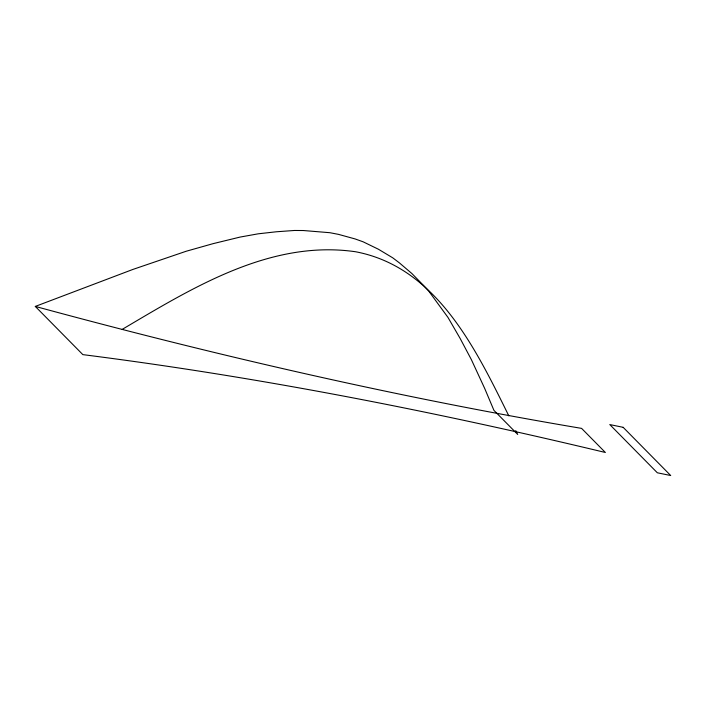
<?xml version="1.0" encoding="UTF-8"?>
<svg xmlns="http://www.w3.org/2000/svg" width="706" height="706" viewBox="0 0 706 706"><rect width="100%" height="100%" fill="white"/><g stroke="black" fill="none" stroke-linecap="round" stroke-linejoin="round"><path stroke-width="1.06" d="M122.217 329.375C192.482 287.836 270.416 239.405 355.63 251.76C436.811 267.186 475.791 349.064 508.823 415.86M35.3 306.422C215.418 355.303 397.513 397.39 581.594 428.383L605.369 452.484C432.99 411.157 258.749 376.986 82.849 354.624L35.3 306.422L132.887 269.436L186.207 251.239L213.08 243.658L240.128 237.066L258.237 233.81L276.32 231.78L294.42 230.474L303.395 230.527L329.878 232.706L338.474 234.366L355.136 238.946L363.175 241.831L378.398 249.227L392.721 257.814L399.358 262.853L411.898 273.549L423.362 285.25L428.824 291.216L447.957 317.4L460.118 338.412L471.326 359.539L484.678 388.415L493.935 410.354L517.71 434.455L515.698 430.598M623.151 427.324L609.79 424.571L657.339 472.782L670.7 475.526L623.151 427.324"/></g></svg>
